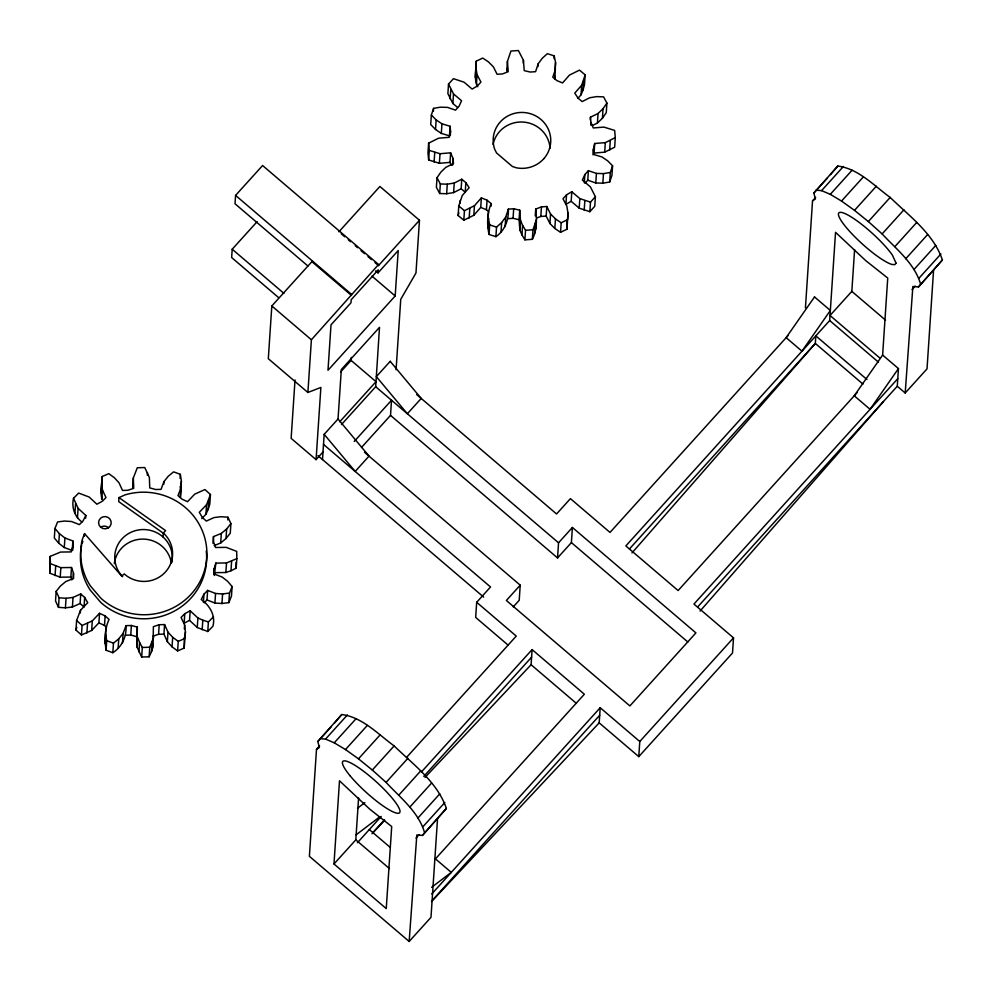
<?xml version="1.0" encoding="UTF-8"?>
<svg xmlns="http://www.w3.org/2000/svg" width="992" height="992" viewBox="0 0 992 992"><rect width="100%" height="100%" fill="white"/><g stroke="black" fill="none" stroke-linecap="round" stroke-linejoin="round"><path stroke-width="1.49" d="M555.483 69.378L552.78 77.202L556.872 80.588L562.563 82.944L569.47 75.082L579.477 70.134L585.168 74.846L581.696 85.225L574.777 93.087L578.063 98.183L582.155 101.581L589.682 97.762L596.651 96.621L603.595 96.856L606.906 103.094L603.049 108.698L598.04 113.51L590.451 117.205L590.922 122.413L593.29 127.956L603.917 127.1L614.643 130.411L615.3 137.628L605.318 142.625L594.692 143.493L593.352 149.346L593.824 154.541L601.97 156.959L607.761 160.902L612.572 165.8L610.328 172.447L603.483 173.612L596.428 173.426L588.392 170.661L584.858 174.567L582.378 180.048L590.401 186.905L595.398 196.701L590.488 202.145L579.836 198.586L571.801 191.741L566.531 194.829L562.985 198.747L566.841 206.125L567.957 212.908L567.647 219.641L561.187 222.754L555.458 218.91L550.548 213.962L546.815 206.522L541.446 206.882L535.717 209.076C536.821 219.22 537.18 230.02 532.344 239.332L524.904 239.841L521.953 234.906L519.858 230.045L520.49 220.497L519.709 210.168L513.695 208.766L508.338 209.126C508.921 219.753 504.903 230.528 495.913 236.679L489.056 234.472C486.799 224.341 487.109 213.255 491.152 203.608L487.06 200.21L481.368 197.854L474.449 205.716L464.442 210.676L458.763 205.952L462.222 195.573L469.142 187.711L465.856 182.627L461.764 179.23L454.237 183.049L447.28 184.19L440.324 183.954L437.013 177.717L440.87 172.112L445.879 167.301L453.468 163.593L452.997 158.398L450.628 152.842L440.014 153.71L429.276 150.4L428.618 143.17L438.613 138.186L449.227 137.318L450.566 131.465L450.095 126.269L441.961 123.839L436.158 119.908L431.359 115.01L433.591 108.351L440.436 107.186L447.504 107.384L455.526 110.149L459.06 106.243L461.553 100.75L453.518 93.905L448.52 84.097L453.443 78.666L464.095 82.212L472.118 89.069L477.4 85.969L480.934 82.063L477.078 74.685L475.974 67.902L476.272 61.157L482.732 58.057L488.473 61.901L493.371 66.848L497.116 74.288L502.473 73.916L508.214 71.722L507.42 61.392L510.942 51.026L518.394 50.53L523.429 60.314L524.222 70.643L530.224 72.044L535.593 71.684L538.16 63.823L542.277 58.255L547.373 53.68L554.23 55.887L555.557 62.521L554.85 78.926L554.875 76.186M487.742 227.838L488.448 211.432L486.415 209.771L480.736 207.415L473.816 215.276L463.81 220.224L458.13 215.512L458.763 205.952M477.722 86.701C473.519 78.876 476.234 69.576 476.272 61.157M546.815 206.522L546.17 216.082L549.915 223.51L554.826 228.458L560.554 232.302L567.015 229.202L566.878 219.74M184.301 637.248L184.202 648.074L177.618 650.913L178.25 641.353L172.682 637.286L167.995 632.152L164.573 624.576L159.204 624.724L153.376 626.684L153.09 646.598L151.528 651.62L149.135 656.803L141.67 657.014L137.045 647.044L137.33 627.13L131.378 625.493L126.009 625.642C126.79 636.343 122.004 646.92 112.84 652.711L106.082 650.231C104.507 640.038 104.532 628.903 109.07 619.442L105.127 615.896L99.535 613.316L92.293 620.893L82.088 625.444L76.607 620.496L80.513 610.266L87.742 602.69L84.68 597.469L80.736 593.923L73.048 597.432L66.055 598.3L59.111 597.792L56.16 591.393L60.4 586.049L65.745 581.585L73.582 578.398L73.482 573.19L71.511 567.498L60.847 567.647L50.369 563.63L50.232 556.376L60.549 552.06L71.213 551.912L72.962 546.17L72.862 540.95L64.914 537.986L59.408 533.671L54.957 528.463L57.573 521.941L64.468 521.048L71.511 521.519L79.41 524.607L83.117 520.837L85.833 515.468L78.095 508.301L73.52 498.306L78.653 493.074L89.156 497.042L96.881 504.209L102.288 501.32L105.995 497.55L102.449 490.036L101.63 483.216L102.226 476.495L108.81 473.655L114.378 477.722L119.065 482.856L122.487 490.432L127.856 490.284L133.684 488.324L133.337 477.97L137.293 467.753L144.758 467.542L149.383 477.524L149.73 487.878L155.67 489.515L161.051 489.366L163.953 481.616L168.293 476.222L173.588 471.857L180.346 474.325L181.387 481.008L180.383 497.414L181.387 481.008M105.04 643.56L106.032 627.155M257.139 221.65L232.202 249.228L231.657 257.56L278.678 297.674M50.232 556.376L49.736 573.178L60.214 577.195L70.878 577.046L71.858 579.898M49.736 573.178L50.369 563.63M54.957 528.463L54.324 538.011L58.764 543.232L64.282 547.534L72.23 550.498L72.862 540.95M55.056 575.596L55.688 566.035M58.764 543.232L59.408 533.671M56.16 591.393L55.527 600.941L58.478 607.34L65.41 607.848L72.416 606.992L80.104 603.471L80.736 593.923M60.214 577.195L60.847 567.647M58.478 607.34L59.111 597.792M64.282 547.534L64.914 537.986M65.41 607.848L66.055 598.3M73.52 498.306C71.387 507.048 74.574 516.596 81.877 521.953M74.933 513.199L75.566 503.638M70.878 577.046L71.511 567.498M72.689 550.262L72.962 546.17M73.123 578.646L73.482 573.19M77.463 517.849L78.095 508.301M72.416 606.992L73.048 597.432M99.535 613.316L98.902 622.864L91.661 630.441L81.456 634.992L75.975 630.056L76.607 620.496M84.382 536.3L84.556 533.609L121.681 576.054L124.26 573.934A28.793 27.95 3.8 0 0 164.945 572.52A28.793 27.95 3.8 0 0 163.345 533.014L165.614 530.621L118.966 497.587L125.066 494.872A63.128 61.281 3.8 0 1 205.356 567.213A63.128 61.281 3.8 0 1 100.961 598.312L90.421 585.974A63.128 61.281 3.8 0 1 82.237 539.722L84.556 533.609M85.647 518.196L85.833 515.468M80.327 612.994L80.513 610.266M81.456 634.992L82.088 625.444M84.68 597.469L84.047 607.03L80.104 603.471M86.912 632.946L87.544 623.398M91.661 630.441L92.293 620.893M102.449 490.036L101.816 499.584L100.998 492.776L101.63 483.216M102.226 476.495L100.998 492.776M106.466 627.229L104.495 625.444L105.127 615.896M106.082 650.231L106.714 640.683L105.673 634M118.966 497.587L118.705 501.617L164.089 533.77M112.84 652.711L113.472 643.151L118.767 638.786L123.107 633.392L126.009 625.642M118.122 648.346L118.767 638.786M133.337 477.97L132.705 487.518L133.486 485.001M122.475 642.952L123.107 633.392M137.045 647.044L136.698 636.69L130.746 635.054L131.378 625.493M147.312 475.317L147.486 472.589M136.698 636.69L137.33 627.13M138.942 651.98L139.574 642.419L137.677 637.484M141.67 657.014L142.302 647.466L139.574 642.419M149.135 656.803L149.767 647.255L153.723 637.038M151.528 651.62L152.16 642.072M163.767 484.344L163.953 481.616M163.072 537.044L163.345 533.014M152.743 636.244L158.571 634.272L159.204 624.724M177.618 650.913L172.05 646.846L167.363 641.7L163.94 634.124L164.573 624.576M167.363 641.7L167.995 632.152M180.073 478.417L180.346 474.325M172.05 646.846L172.682 637.286M184.772 613.688L184.14 623.236L189.534 620.36L190.179 610.799L184.772 613.688L181.065 617.446L184.611 624.972L185.43 631.792L184.202 648.074M184.338 629.064L184.611 624.972M181.028 487.853L177.99 495.554L181.933 499.112L187.525 501.692L194.754 494.115L204.972 489.564L210.453 494.512L206.547 504.742L199.305 512.318L202.38 517.539L206.324 521.085L214.012 517.576L221.005 516.708L227.949 517.216L230.9 523.615L226.66 528.959L221.315 533.423L213.478 536.61L213.578 541.818L215.549 547.51L226.213 547.361L236.691 551.378L236.828 558.632L226.511 562.948L215.847 563.096L214.098 568.838L214.198 574.058L222.146 577.022L227.652 581.337L232.103 586.545L229.487 593.067L222.592 593.96L215.549 593.476L207.638 590.401L203.943 594.171L201.227 599.54C209.808 605.455 215.81 615.66 212.908 626.262L207.762 631.495L197.272 627.514L197.904 617.966L190.179 610.799M201.773 518.618L205.914 514.29L206.547 504.742M205.914 514.29L208.134 509.504L208.766 499.943M210.453 494.512L209.82 504.06L208.134 509.504M203.397 602.355L203.943 594.171M202.182 629.759L202.814 620.198L197.904 617.966M204.228 602.776L207.006 599.949L207.638 590.401M375.001 262.582L378.498 265.571L378.56 264.504L262.595 165.528L235.575 195.399L235.017 203.769L307.88 265.968M213.02 543.43L213.478 536.61M207.762 631.495L208.407 621.934L213.54 616.702M213.726 574.306L214.098 568.838M214.334 575.521L215.847 563.096M232.103 586.545L231.471 596.105L228.854 602.615L221.96 603.508L214.917 603.037L215.549 593.476M214.148 545.625L220.683 542.971L221.315 533.423M220.683 542.971L226.027 538.507L226.66 528.959M221.96 603.508L222.592 593.96M227.763 519.944L227.949 517.216M215.202 572.657L225.866 572.508L226.511 562.948M230.9 523.615L230.268 533.175L226.027 538.507M228.854 602.615L229.487 593.067M225.866 572.508L230.975 570.747L231.607 561.199M230.975 570.747L236.195 568.193L236.828 558.632M311.959 260.598L311.897 261.665L271.82 305.97L268.311 358.707L307.892 392.485L320.875 387.438L316.076 459.643L291.14 438.365L295.021 379.986M307.892 392.485L311.401 339.76L378.56 264.504M322.499 459.556L324.173 434.335L338.036 419.008L341.322 369.557L379.502 327.335L375.683 386.731L341.508 424.514M338.979 230.727L338.917 231.781L379.899 186.471L419.48 220.249L415.97 272.986L400.743 299.324L396.068 369.78M319.61 745.897L316.498 749.344L309.392 856.319L409.163 941.47L430.987 917.34L437.546 818.524M340.727 371.851L351.081 360.394L351.28 357.368M333.982 863.982L339.5 780.803L369.718 809.125L391.704 826.534L386.248 908.598L333.982 863.982L355.806 839.852L358.583 798.039M378.014 272.887L378.212 269.861L351.193 299.733L350.994 302.758L331.006 324.855L327.992 370.276L395.188 295.963L398.214 250.542L378.014 272.887L375.683 270.89M361.51 447.442L390.513 415.375L391.518 400.235L354.231 441.465M428.618 143.17L427.986 152.731L428.643 159.96L439.369 163.271L449.996 162.403L451.186 165.18M431.359 115.01L430.714 124.558L435.525 129.468L441.316 133.399L449.463 135.817L450.095 126.269M428.643 159.96L429.276 150.4M433.417 111.079L433.591 108.351M435.525 129.468L436.158 119.908M434.112 162.006L434.744 152.458M437.013 177.717L436.381 187.277L439.692 193.514L446.648 193.738L453.604 192.597L461.131 188.778L461.764 179.23M439.369 163.271L440.014 153.71M441.316 133.399L441.961 123.839M439.692 193.514L440.324 183.954M448.52 84.097L447.888 93.657L452.885 103.466L457.473 107.372M450.157 98.902L450.79 89.354M450.294 135.557L450.566 131.465M446.648 193.738L447.28 184.19M452.885 103.466L453.518 93.905M449.996 162.403L450.628 152.842M452.55 165.218L452.997 158.398M453.604 192.597L454.237 183.049M409.163 941.47L416.826 834.979L422.431 835.425L446.363 808.455C437.559 782.266 413.304 764.596 394.134 745.91C377.977 734.154 362.415 717.179 341.756 714.525L317.824 741.495L319.362 747.447L316.498 749.344M460.04 203.186L460.214 200.446M465.856 182.627L465.223 192.175L461.131 188.778M463.81 220.224L464.442 210.676M475.329 77.463L475.974 67.902M476.445 84.233L477.078 74.685M469.179 217.967L469.811 208.407M473.816 215.276L474.449 205.716M480.736 207.415L481.368 197.854M486.415 209.771L487.06 200.21M489.056 234.472L489.688 224.924L488.374 218.29M490.966 206.336L491.152 203.608M507.42 61.392L506.788 70.953L507.47 68.398M495.913 236.679L496.546 227.118L501.642 222.555L505.759 216.988L508.338 209.126M501.01 232.103L501.642 222.555M323.504 444.416L490.532 586.979L476.681 602.293L475.676 617.433L508.264 645.246M505.126 226.548L505.759 216.988M519.858 230.045L519.076 219.716L513.062 218.314L513.695 208.766M523.255 63.042L523.429 60.314M519.076 219.716L519.709 210.168M521.953 234.906L522.586 225.358L520.49 220.497M524.904 239.841L525.537 230.28L522.586 225.358M537.986 66.551L538.16 63.823M532.344 239.332L532.977 229.772L536.498 219.418M535.258 215.909L535.717 209.076M534.514 234.062L535.147 224.502M536.511 218.091L540.814 216.442L541.446 206.882M554.044 58.615L554.23 55.887M364.498 452.265L520.217 585.168L519.213 600.296L513.273 606.868M555.012 70.705L555.557 62.521M549.915 223.51L550.548 213.962M554.826 228.458L555.458 218.91M425.035 777.418L531.092 664.727L532.096 649.599L584.362 694.214L435.451 858.874L451.286 872.377L431.619 887.332M560.554 232.302L561.187 222.754M566.531 194.829L565.899 204.389L571.169 201.289L571.801 191.741M567.015 229.202L567.957 212.908M578.1 98.158L581.064 94.786L581.696 85.225M581.064 94.786L583.073 89.912L583.705 80.352M585.168 74.846L584.524 84.407L583.073 89.912M595.398 196.701L594.766 206.262L589.856 211.693L579.192 208.146L579.836 198.586M390.513 415.375L557.541 557.926L558.546 542.798L572.396 527.471L695.913 632.896L629.883 705.92L506.366 600.495L520.217 585.168M584.313 182.764L584.858 174.567M584.201 210.18L584.834 200.632M590.277 119.945L590.451 117.205M590.736 125.141L590.922 122.413M585.106 183.148L587.76 180.209L588.392 170.661M592.993 154.802L593.352 149.346M589.856 211.693L590.488 202.145M594.692 143.493L594.059 153.041L604.686 152.185L614.668 147.188L615.3 137.628M592.348 125.538L597.407 123.058L598.04 113.51M557.541 557.926L571.392 542.612L572.396 527.471M612.572 165.8L611.94 175.361L609.696 182.007L602.851 183.173L595.783 182.974L596.428 173.426M597.407 123.058L602.417 118.246L603.049 108.698M606.906 103.094L606.273 112.642L602.417 118.246M604.686 152.185L605.318 142.625M602.851 183.173L603.483 173.612M609.646 150.09L610.278 140.542M609.696 182.007L610.328 172.447M599.193 722.858L600.197 707.718L639.778 741.508L638.774 756.636L599.193 722.858L431.508 901.592M897.785 378.671L693.941 604.066L733.522 637.856L732.518 652.984L638.774 756.636M805.43 307.842L812.535 200.855L815.647 197.408M857.212 392.51L678.106 590.55L625.84 545.935L829.684 320.54L835.537 232.326L865.756 260.648L887.741 278.058L882.62 355.074L854.236 395.796L870.071 409.312L898.454 368.578L882.62 355.074M879.966 358.124L830.019 315.493L851.83 291.375L854.596 249.786M697.587 607.042L897.276 386.235L898.454 368.578M897.276 386.235L905.2 392.993L912.863 286.49L918.468 286.948L942.4 259.966C933.596 233.777 909.342 216.107 890.171 197.433C874.014 185.665 858.452 168.702 837.794 166.036L813.862 193.018L815.387 198.97L812.535 200.855M933.584 270.035L927.024 368.863L905.2 392.993M185.43 631.792L184.834 638.513L178.25 641.353M458.13 215.512L458.85 212.759M75.975 630.056L76.818 627.341M487.804 220.98L488.709 218.376M81.964 543.752L82.894 541.31M341.756 714.525L334.453 723.118M837.794 166.036L830.49 174.629M422.431 835.425L446.363 808.455M918.468 286.948L942.4 259.966M631.966 552.928L815.325 343.43L815.821 335.866L866.934 379.49M700.067 611.047L883.426 401.562M378.498 265.571L419.48 220.249M339.772 421.761L376.018 381.684L351.081 360.394M316.076 459.643L323.008 451.98M317.824 741.495L331.34 726.566M813.862 193.018L827.378 178.076M319.945 738.656L325.537 739.102L347.361 714.972M815.97 190.166L821.574 190.625L843.398 166.495M325.537 739.102L334.254 742.822L356.078 718.692M821.574 190.625L830.292 194.333L852.116 170.202M334.254 742.822L345.489 749.555L367.313 725.425M830.292 194.333L841.526 201.066L863.338 176.936M345.489 749.555L358.472 758.83L380.296 734.7M841.526 201.066L854.496 210.354L876.32 186.223M358.472 758.83L372.31 770.04L394.134 745.91M854.496 210.354L868.347 221.563L890.171 197.433M406.646 757.293L516.262 636.083L476.681 602.293M788.119 335.482L610.006 532.431L570.425 498.641L556.562 513.968L416.677 394.568M424.539 832.586C418.612 811.902 400.21 797.642 386.086 782.403L407.91 758.285M920.576 284.096C914.649 263.426 896.247 249.166 882.124 233.926L903.948 209.796M398.846 795.088L420.67 770.958M894.883 246.611L916.695 222.481M357.442 842.704L381.201 816.441M421.439 771.95L532.096 649.599M372.967 832.561L384.375 819.95M423.77 776.389L531.588 657.163M629.486 548.911L815.325 343.43L862.941 384.078M409.708 807.228L431.532 783.097M905.746 258.738L927.57 234.608M417.954 817.978L439.778 793.848M913.992 269.502L935.816 245.371M423.014 826.634L444.838 802.503M919.051 278.144L940.875 254.014M416.032 838.017L419.157 834.57M912.07 289.54L915.182 286.093M431.78 893.941L600.197 707.718M432.413 900.252L599.689 715.282M639.778 741.508L733.522 637.856M372 833.764L384.722 820.235M357.517 808.22L364.882 802.615M356.14 834.805L379.49 817.061M507.706 218.686L513.062 218.314M540.814 216.442L546.17 216.082M525.537 230.28L532.977 229.772M125.376 635.202L130.746 635.054M158.571 634.272L163.94 634.124M142.302 647.466L149.767 647.255M202.814 620.198L208.407 621.934M489.688 224.924L496.546 227.118M587.76 180.209L595.783 182.974M106.714 640.683L113.472 643.151M207.006 599.949L214.917 603.037M98.902 622.864L104.495 625.444M851.83 291.375L885.521 320.118M829.684 320.54L878.466 362.179M571.169 201.289L579.192 208.146M341.236 233.777L344.732 236.753M348.229 239.729L350.548 241.726M355.21 245.694L357.542 247.678M361.026 250.666L364.523 253.642M368.02 256.63L371.504 259.606M371.913 276.086L395.188 295.963M235.575 195.399L351.552 294.388M311.897 261.665L351.478 295.442M232.202 249.228L283.923 293.372M571.392 542.612L687.853 642.01M375.683 386.731L558.546 542.798M271.82 305.97L311.401 339.76M317.973 455.688L483.65 597.085M531.092 664.727L576.389 703.39M369.322 829.572L390.228 847.416M355.806 839.852L389.484 868.608M868.347 221.563L882.124 233.926M372.31 770.04L386.086 782.403M189.534 620.36L197.272 627.514M338.036 419.008L369.024 456.122L355.173 471.448L324.173 434.335M180.122 486.551L180.755 490.556M535.42 223.064L535.866 228.966M152.991 643.634L153.09 646.598M236.084 562.39L236.195 568.193M493.074 144.423A28.793 27.95 3.8 0 1 523.181 122.066A28.793 27.95 3.8 0 1 550.064 148.205M206.262 550.982A63.128 61.281 3.8 0 1 171.988 612.312A63.128 61.281 3.8 0 1 100.7 602.355L90.16 590.017A63.128 61.281 3.8 0 1 81.654 545.166M122.686 576.724A28.805 27.962 3.8 0 1 135.148 530.72A28.805 27.962 3.8 0 1 171.914 562.352M114.303 563.667A28.793 27.95 3.8 0 1 142.513 539.102A28.793 27.95 3.8 0 1 171.393 563.158M100.899 527.062A6.312 6.126 3.8 0 1 108.55 527.769M814.519 296.943L786.135 337.664L801.97 351.18L830.354 310.459L814.519 296.943M896.036 263.153L894.834 264.641L891.87 264.442A38.291 7.304 42.1 0 1 848.234 229.784A38.291 7.304 42.1 0 1 849.164 215.723A38.291 7.304 42.1 0 1 892.478 255.266L896.036 263.153M543.901 158.608L543.628 158.894A28.805 27.962 3.8 0 1 516.373 167.809L512.393 166.482L496.57 152.979L494.698 149.308A28.805 27.962 3.8 0 1 527.347 112.952A28.805 27.962 3.8 0 1 543.889 158.608M390.203 361.324L376.352 376.638L407.352 413.751L421.203 398.437L390.203 361.324M350.374 776.141A38.291 7.304 42.1 0 0 398.858 813.167A38.291 7.304 42.1 0 0 364.312 771.813A38.291 7.304 42.1 0 0 350.374 776.141M100.614 527.186A6.312 6.126 3.8 0 0 111.054 524.074A6.312 6.126 3.8 0 0 103.032 516.832A6.312 6.126 3.8 0 0 100.614 527.186"/></g></svg>
